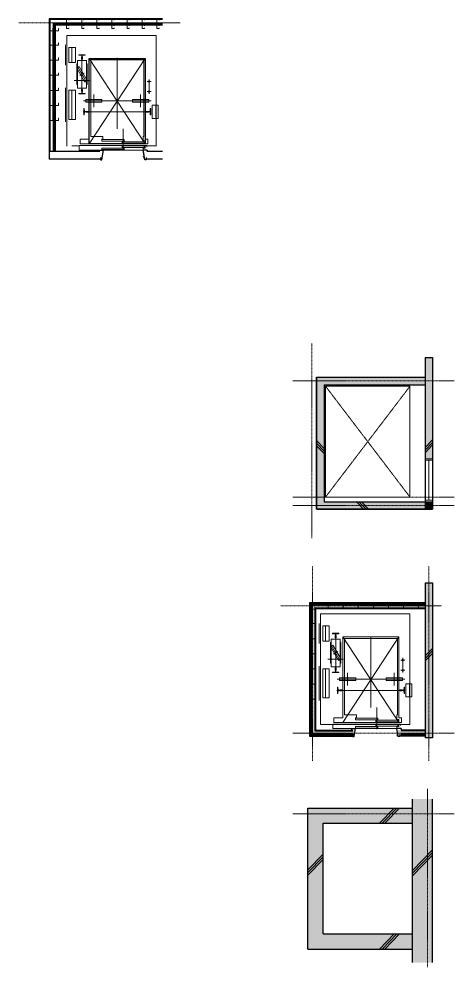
# Model space of a CAD drawing. Header units: millimetres. Extents: x -376000 to 292178, y -193032 to 188048.
# Drawn here: x -41255 to -32619, y 88765 to 107598 of the extents above; entities that cross this region are included whole.
import ezdxf

# ---------------------------------------------------------------- set-up
doc = ezdxf.new("R2010")
doc.units = ezdxf.units.MM
doc.header["$PDMODE"] = 1
doc.header["$PDSIZE"] = -2
doc.linetypes.add('ラインタイプ-6', pattern=[5.291531, 3.175, -1.058062, 0.352704, -0.705764])
for name, color, linetype, lineweight in [('00_一般', 7, 'Continuous', 5), ('07_文字・記号', 7, 'Continuous', 9), ('_塗（壁） (2D)', 7, 'Continuous', 5), ('_平面図(既存部) (2D)', 7, 'Continuous', 5), ('_平面図（新設） (2D)', 7, 'Continuous', 5), ('一般', 7, 'Continuous', 5)]:
    doc.layers.add(name, color=color, linetype=linetype, lineweight=lineweight)
for name, color, linetype, lineweight, true_color in [('02_0.25', 1, 'Continuous', 25, 0xff0000), ('03_0.15', 7, 'Continuous', 15, 0x990099), ('04_0.10', 7, 'Continuous', 9, 0x0099ff), ('06一点鎖線', 7, 'ラインタイプ-6', 9, 0x9999ff), ('08_ハッチ・色', 7, 'Continuous', 5, 0x888888)]:
    doc.layers.add(name, color=color, linetype=linetype, lineweight=lineweight, true_color=true_color)

# ---------------------------------------------------------------- blocks, each defined once
blk = doc.blocks.new('グループ-288')
at = {"layer": '08_ハッチ・色', "color": 160}
for points in [[(-33194, 95998), (-35485, 95998), (-33194, 95879), (-35485, 95879)], [(-35485, 95879), (-35485, 93469), (-35369, 95879), (-35369, 93469)], [(-34602, 93353), (-35485, 93353), (-34574, 93469), (-35485, 93469)], [(-33729, 93353), (-33194, 93352), (-33748, 93470), (-33194, 93469)]]:
    blk.add_solid(points, dxfattribs=at)
blk = doc.blocks.new('塗（壁） (2D)')
at = {"layer": '02_0.25', "color": 253, "linetype": 'Continuous'}
blk.add_solid([(-33444, 88853), (-33044, 88853), (-33444, 92102), (-33044, 92102)], dxfattribs=at)
at = {"layer": '02_0.25', "color": 150, "linetype": 'Continuous', "true_color": 0x009dff}
for points in [[(-35519, 91622), (-33444, 91622), (-35519, 91922), (-33444, 91922)], [(-35519, 89122), (-35219, 89122), (-35519, 91622), (-35219, 91622)], [(-35229, 89122), (-33444, 89122), (-35229, 89422), (-33444, 89422)]]:
    blk.add_solid(points, dxfattribs=at)
at = {"layer": '08_ハッチ・色', "color": 253, "linetype": 'Continuous'}
for points in [[(-33194, 98862), (-33044, 98862), (-33194, 100872), (-33044, 100872)], [(-33194, 97858), (-33044, 97858), (-33194, 98008), (-33044, 98008)], [(-33194, 93319), (-33044, 93319), (-33194, 96394), (-33044, 96394)]]:
    blk.add_solid(points, dxfattribs=at)
at = {"layer": '08_ハッチ・色', "color": 150, "linetype": 'Continuous', "true_color": 0x009dff}
for points in [[(-35349, 97858), (-35199, 97858), (-35349, 100481), (-35199, 100481)], [(-35349, 100331), (-33194, 100331), (-35349, 100481), (-33194, 100481)], [(-35344, 97858), (-33194, 97858), (-35344, 98008), (-33194, 98008)]]:
    blk.add_solid(points, dxfattribs=at)
at = {"layer": '02_0.25', "color": 7}
blk.add_blockref('グループ-288', (0, 0), dxfattribs=at)
blk = doc.blocks.new('グループ-111')
at = {"layer": '03_0.15', "transparency": 33554687}
blk.add_line((-33119, 98833), (-33119, 98037), dxfattribs=at)
at = {"layer": '03_0.15', "flags": 128}
for points in [[(-33044, 98862), (-33044, 98833), (-33194, 98833), (-33194, 98862)], [(-33044, 98037), (-33044, 98008), (-33194, 98008), (-33194, 98037)]]:
    blk.add_lwpolyline(points, close=True, dxfattribs=at)
at = {"layer": '04_0.10', "transparency": 33554687}
for p, q in [((-33194, 98833), (-33194, 98037)), ((-33044, 98833), (-33044, 98037))]:
    blk.add_line(p, q, dxfattribs=at)
blk = doc.blocks.new('平面図(既存部) (2D)')
at = {"layer": '02_0.25'}
for p, q in [((-33193.728, 100872.067), (-33043.728, 100872.067)), ((-33193.728, 100872.067), (-33193.728, 97858.067)), ((-33043.728, 100872.067), (-33043.728, 97858.067)), ((-33193.728, 98008.067), (-33043.564, 98008.067)), ((-33193.728, 97858.067), (-33043.728, 97858.067)), ((-33193.728, 96394.452), (-33193.728, 93319.452)), ((-33193.728, 96394.452), (-33043.728, 96394.452)), ((-33043.728, 96394.452), (-33043.728, 93319.452)), ((-33043.728, 93319.452), (-33193.728, 93319.452)), ((-33443.728, 88852.677), (-33443.728, 92101.809)), ((-33043.728, 88852.677), (-33043.728, 92101.809))]:
    blk.add_line(p, q, dxfattribs=at)
at = {"layer": '02_0.25', "flags": 128}
blk.add_lwpolyline([(-35348.728, 100481.067), (-33193.728, 100481.067), (-33193.728, 97858.067), (-35348.728, 97858.067)], close=True, dxfattribs=at)
at = {"layer": '一般'}
for p, q in [((-33043.728, 99237.714), (-33193.728, 99083.353)), ((-33043.728, 99134.807), (-33193.728, 98980.446)), ((-33043.728, 99186.26), (-33190.903, 99034.807)), ((-33040.903, 95101.507), (-33190.903, 94947.146)), ((-33040.903, 95050.053), (-33190.903, 94895.692)), ((-33040.903, 94998.599), (-33190.903, 94844.238)), ((-33443.728, 90681.341), (-33043.728, 91092.971)), ((-33443.728, 90629.888), (-33043.728, 91041.517)), ((-33443.728, 90578.434), (-33043.728, 90990.063))]:
    blk.add_line(p, q, dxfattribs=at)
at = {"layer": '一般', "color": 7, "transparency": 33554687}
blk.add_blockref('グループ-111', (0, 0), dxfattribs=at)
blk = doc.blocks.new('グループ-548')
at = {"layer": '04_0.10'}
for p, q in [((-40328, 107082), (-40328, 106682)), ((-40204, 107033), (-40204, 106733))]:
    blk.add_line(p, q, dxfattribs=at)
at = {"layer": '04_0.10', "flags": 128}
blk.add_lwpolyline([(-40262, 106733), (-40134, 106733), (-40134, 107033), (-40262, 107033)], close=True, dxfattribs=at)
blk = doc.blocks.new('グループ-549')
at = {"layer": '00_一般'}
for p, q in [((-39640, 104812), (-39840, 104812)), ((-38730, 104812), (-38530, 104812))]:
    blk.add_line(p, q, dxfattribs=at)
at = {"layer": '00_一般', "flags": 128}
for points in [[(-39660, 104960), (-39660, 104993), (-39576, 104993), (-39609, 104802), (-39637, 104802), (-39637, 104847)], [(-38785, 104972), (-38755, 104802), (-38730, 104802), (-38730, 104842), (-38730, 104842), (-38730, 104842)]]:
    blk.add_lwpolyline(points, dxfattribs=at)
at = {"layer": '04_0.10'}
for p, q in [((-40004, 106880), (-40004, 106116)), ((-39860, 105114), (-38748, 106814)), ((-39860, 106814), (-38748, 105114)), ((-39304, 105412), (-39304, 106824)), ((-40094, 106654), (-39914, 106343)), ((-39960, 106524), (-40047, 106474)), ((-38632, 106354), (-38712, 106354)), ((-38672, 106398), (-38672, 106108)), ((-39767, 106100), (-39767, 105847)), ((-38840, 106100), (-38840, 105847)), ((-38632, 106154), (-38712, 106154)), ((-39977, 105974), (-38630, 105974)), ((-39978, 105754), (-38628, 105754)), ((-39188, 104982), (-39188, 105412)), ((-40204, 105074), (-40062, 105074)), ((-38718, 105074), (-38538, 105074))]:
    blk.add_line(p, q, dxfattribs=at)
at = {"layer": '04_0.10', "flags": 128}
for points in [[(-40000, 106843), (-40000, 106876), (-39940, 106880), (-39940, 106887), (-40067, 106887), (-40067, 106880), (-40008, 106876), (-40008, 106843), (-40011, 106843), (-40011, 106798), (-39996, 106798), (-39996, 106843)], [(-40038, 105114), (-40038, 105210), (-39860, 105210), (-39860, 106814), (-38748, 106814), (-38748, 105210), (-38698, 105210), (-38698, 105114)], [(-40109, 106622), (-39949, 106345), (-39898, 106375), (-40058, 106652)], [(-40094, 106774), (-40094, 106224), (-39914, 106224), (-39914, 106774)], [(-40008, 106154), (-40008, 106121), (-40067, 106118), (-40067, 106110), (-39940, 106110), (-39940, 106118), (-40000, 106121), (-40000, 106154), (-39996, 106154), (-39996, 106198), (-40011, 106198), (-40011, 106154)], [(-39927, 106000), (-39927, 105947), (-39607, 105947), (-39607, 106000)], [(-39000, 106000), (-39000, 105947), (-38680, 105947), (-38680, 106000)], [(-39923, 105758), (-39956, 105758), (-39960, 105817), (-39967, 105817), (-39967, 105690), (-39960, 105690), (-39956, 105750), (-39923, 105750), (-39923, 105746), (-39878, 105746), (-39878, 105761), (-39923, 105761)], [(-38684, 105750), (-38651, 105750), (-38648, 105690), (-38640, 105690), (-38640, 105817), (-38648, 105817), (-38651, 105758), (-38684, 105758), (-38684, 105761), (-38728, 105761), (-38728, 105746), (-38684, 105746)], [(-39608, 105200), (-39608, 105170), (-39168, 105170), (-39168, 105200)], [(-39208, 105160), (-39208, 105130), (-38768, 105130), (-38768, 105160)], [(-39608, 105034), (-39608, 105004), (-39168, 105004), (-39168, 105034)], [(-39208, 105074), (-39208, 105044), (-38768, 105044), (-38768, 105074)]]:
    blk.add_lwpolyline(points, close=True, dxfattribs=at)
for points in [[(-39828, 105264), (-39828, 106784), (-38778, 106784), (-38778, 105264)], [(-40094, 106704), (-40108, 106704), (-40108, 106294), (-40094, 106294)], [(-39914, 106704), (-39898, 106704), (-39898, 106294), (-39914, 106294)], [(-39828, 105264), (-39588, 105264), (-39588, 105264), (-39588, 105210), (-39618, 105210)], [(-38778, 105264), (-38788, 105264), (-38788, 105174), (-38748, 105174), (-38748, 105114)], [(-38718, 105054), (-38718, 105084), (-40062, 105084), (-40062, 104992), (-38788, 104992), (-38788, 105034), (-38748, 105034), (-38748, 105084)]]:
    blk.add_lwpolyline(points, dxfattribs=at)
at = {"layer": '04_0.10'}
for centre in [(-38672, 106354), (-38672, 106154)]:
    blk.add_circle(centre, 15, dxfattribs=at)
blk = doc.blocks.new('グループ-550')
at = {"layer": '00_一般'}
blk.add_line((-38785, 104846), (-38788, 104867), dxfattribs=at)
at = {"layer": '04_0.10'}
for p, q in [((-40328, 106232), (-40328, 105552)), ((-40158, 106372), (-39848, 106372)), ((-40204, 106182), (-40204, 105602)), ((-38538, 105883), (-38538, 105623)), ((-40328, 104963), (-40204, 104963))]:
    blk.add_line(p, q, dxfattribs=at)
at = {"layer": '04_0.10', "flags": 128}
for points in [[(-40262, 106183), (-40262, 105603), (-40134, 105603), (-40134, 106183)], [(-38608, 105883), (-38608, 105623), (-38495, 105623), (-38495, 105883)]]:
    blk.add_lwpolyline(points, close=True, dxfattribs=at)
at = {"layer": '04_0.10'}
for name in ['グループ-548', 'グループ-549']:
    blk.add_blockref(name, (0, 0), dxfattribs=at)
blk = doc.blocks.new('グループ-551')
at = {"layer": '02_0.25'}
for p, q in [((-38405, 107598), (-40657, 107598)), ((-40657, 107598), (-40657, 104962)), ((-38405, 107585), (-40645, 107585)), ((-40645, 107585), (-40645, 104962)), ((-38405, 107515), (-40575, 107515)), ((-40575, 107515), (-40575, 104962)), ((-38405, 107495), (-40555, 107495)), ((-40555, 107495), (-40555, 104962)), ((-38405, 107474), (-40534, 107474)), ((-40534, 107474), (-40534, 104962)), ((-40657, 104962), (-40657, 104812)), ((-39660, 104962), (-40655, 104962)), ((-39660, 104992), (-39576, 104992)), ((-39660, 104992), (-39660, 104960)), ((-39609, 104802), (-39576, 104993)), ((-38758, 104802), (-38792, 104993)), ((-38707, 104992), (-38791, 104992)), ((-38707, 104992), (-38707, 104960)), ((-38405, 104962), (-38707, 104962)), ((-39637, 104812), (-40655, 104812)), ((-39637, 104847), (-39637, 104802)), ((-39637, 104802), (-39609, 104802)), ((-38730, 104802), (-38758, 104802)), ((-38730, 104847), (-38730, 104802)), ((-38405, 104812), (-38730, 104812))]:
    blk.add_line(p, q, dxfattribs=at)
at = {"layer": '02_0.25', "flags": 128}
blk.add_lwpolyline([(-39860, 106814), (-38748, 106814), (-38748, 105114), (-39860, 105114)], close=True, dxfattribs=at)
at = {"layer": '03_0.15', "flags": 128}
for points in [[(-40265, 107530), (-40265, 107520), (-40310, 107520), (-40310, 107585), (-40265, 107585), (-40265, 107575)], [(-39965, 107530), (-39965, 107520), (-40010, 107520), (-40010, 107585), (-39965, 107585), (-39965, 107575)], [(-39665, 107530), (-39665, 107520), (-39710, 107520), (-39710, 107585), (-39665, 107585), (-39665, 107575)], [(-39365, 107530), (-39365, 107520), (-39410, 107520), (-39410, 107585), (-39365, 107585), (-39365, 107575)], [(-39065, 107530), (-39065, 107520), (-39110, 107520), (-39110, 107585), (-39065, 107585), (-39065, 107575)], [(-38765, 107530), (-38765, 107520), (-38810, 107520), (-38810, 107585), (-38765, 107585), (-38765, 107575)], [(-38472, 107530), (-38472, 107520), (-38517, 107520), (-38517, 107585), (-38472, 107585), (-38472, 107575)], [(-40590, 107409), (-40580, 107409), (-40580, 107364), (-40645, 107364), (-40645, 107409), (-40635, 107409)], [(-40479, 107409), (-40469, 107409), (-40469, 107364), (-40534, 107364), (-40534, 107409), (-40524, 107409)], [(-40265, 107419), (-40265, 107409), (-40310, 107409), (-40310, 107474), (-40265, 107474), (-40265, 107464)], [(-39965, 107419), (-39965, 107409), (-40010, 107409), (-40010, 107474), (-39965, 107474), (-39965, 107464)], [(-39665, 107419), (-39665, 107409), (-39710, 107409), (-39710, 107474), (-39665, 107474), (-39665, 107464)], [(-39365, 107419), (-39365, 107409), (-39410, 107409), (-39410, 107474), (-39365, 107474), (-39365, 107464)], [(-39065, 107419), (-39065, 107409), (-39110, 107409), (-39110, 107474), (-39065, 107474), (-39065, 107464)], [(-38765, 107419), (-38765, 107409), (-38810, 107409), (-38810, 107474), (-38765, 107474), (-38765, 107464)], [(-38472, 107419), (-38472, 107409), (-38517, 107409), (-38517, 107474), (-38472, 107474), (-38472, 107464)], [(-40590, 107124), (-40580, 107124), (-40580, 107079), (-40645, 107079), (-40645, 107124), (-40635, 107124)], [(-40479, 107124), (-40469, 107124), (-40469, 107079), (-40534, 107079), (-40534, 107124), (-40524, 107124)], [(-40590, 106824), (-40580, 106824), (-40580, 106779), (-40645, 106779), (-40645, 106824), (-40635, 106824)], [(-40479, 106824), (-40469, 106824), (-40469, 106779), (-40534, 106779), (-40534, 106824), (-40524, 106824)], [(-40590, 106524), (-40580, 106524), (-40580, 106479), (-40645, 106479), (-40645, 106524), (-40635, 106524)], [(-40479, 106524), (-40469, 106524), (-40469, 106479), (-40534, 106479), (-40534, 106524), (-40524, 106524)], [(-40590, 106224), (-40580, 106224), (-40580, 106179), (-40645, 106179), (-40645, 106224), (-40635, 106224)], [(-40479, 106224), (-40469, 106224), (-40469, 106179), (-40534, 106179), (-40534, 106224), (-40524, 106224)], [(-40590, 105924), (-40580, 105924), (-40580, 105879), (-40645, 105879), (-40645, 105924), (-40635, 105924)], [(-40479, 105924), (-40469, 105924), (-40469, 105879), (-40534, 105879), (-40534, 105924), (-40524, 105924)], [(-40590, 105624), (-40580, 105624), (-40580, 105579), (-40645, 105579), (-40645, 105624), (-40635, 105624)], [(-40479, 105624), (-40469, 105624), (-40469, 105579), (-40534, 105579), (-40534, 105624), (-40524, 105624)]]:
    blk.add_lwpolyline(points, dxfattribs=at)
at = {"layer": '04_0.10'}
for p, q in [((-40582, 105584), (-40582, 107359)), ((-40305, 107522), (-38530, 107522)), ((-40305, 107272), (-40305, 105072)), ((-40305, 107272), (-38530, 107272)), ((-40305, 107272), (-38530, 107272)), ((-38530, 107272), (-38530, 105072))]:
    blk.add_line(p, q, dxfattribs=at)
at = {"layer": '06一点鎖線'}
blk.add_line((-41255, 107522), (-38055, 107522), dxfattribs=at)
at = {"layer": '04_0.10'}
blk.add_blockref('グループ-550', (0, 0), dxfattribs=at)
blk = doc.blocks.new('グループ-115')
at = {"layer": '04_0.10'}
for p, q in [((-609, 692), (-609, 292)), ((-484, 642), (-484, 342))]:
    blk.add_line(p, q, dxfattribs=at)
at = {"layer": '04_0.10', "flags": 128}
blk.add_lwpolyline([(-542, 342), (-414, 342), (-414, 642), (-542, 642)], close=True, dxfattribs=at)
blk = doc.blocks.new('グループ-116')
at = {"layer": '04_0.10'}
for p, q in [((-284, 490), (-284, -274)), ((-140, -1278), (972, 424)), ((-140, 424), (972, -1278)), ((416, -980), (416, 434)), ((-374, 263), (-194, -48)), ((-240, 132), (-327, 82)), ((1048, 8), (1048, -282)), ((1088, -38), (1008, -38)), ((-47, -291), (-47, -544)), ((880, -291), (880, -544)), ((1088, -238), (1008, -238)), ((-257, -418), (1090, -418)), ((-259, -638), (1091, -638)), ((531, -1408), (531, -980)), ((-484, -1318), (-343, -1318)), ((1001, -1318), (1181, -1318))]:
    blk.add_line(p, q, dxfattribs=at)
at = {"layer": '04_0.10', "flags": 128}
for points in [[(-374, 382), (-374, -168), (-194, -168), (-194, 382)], [(-280, 452), (-280, 485), (-220, 488), (-220, 496), (-347, 496), (-347, 488), (-288, 485), (-288, 452), (-292, 452), (-292, 408), (-276, 408), (-276, 452)], [(-319, -1278), (-319, -1182), (-140, -1182), (-140, 424), (972, 424), (972, -1182), (1022, -1182), (1022, -1278)], [(-390, 231), (-230, -46), (-178, -16), (-338, 261)], [(-288, -237), (-288, -270), (-347, -274), (-347, -281), (-220, -281), (-220, -274), (-280, -270), (-280, -237), (-276, -237), (-276, -192), (-292, -192), (-292, -237)], [(-207, -391), (-207, -444), (113, -444), (113, -391)], [(720, -391), (720, -444), (1040, -444), (1040, -391)], [(-203, -634), (-236, -634), (-240, -574), (-248, -574), (-248, -701), (-240, -701), (-236, -642), (-203, -642), (-203, -645), (-159, -645), (-159, -630), (-203, -630)], [(1036, -642), (1069, -642), (1072, -701), (1080, -701), (1080, -574), (1072, -574), (1069, -634), (1036, -634), (1036, -630), (991, -630), (991, -645), (1036, -645)], [(111, -1192), (111, -1222), (551, -1222), (551, -1192)], [(511, -1232), (511, -1262), (951, -1262), (951, -1232)], [(511, -1318), (511, -1348), (951, -1348), (951, -1318)], [(111, -1358), (111, -1388), (551, -1388), (551, -1358)]]:
    blk.add_lwpolyline(points, close=True, dxfattribs=at)
for points in [[(-109, -1126), (-109, 394), (941, 394), (941, -1126)], [(-374, 312), (-389, 312), (-389, -98), (-374, -98)], [(-194, 312), (-179, 312), (-179, -98), (-194, -98)], [(-109, -1126), (131, -1126), (131, -1126), (131, -1182), (101, -1182)], [(941, -1126), (931, -1126), (931, -1218), (971, -1218), (971, -1278)], [(1001, -1338), (1001, -1308), (-343, -1308), (-343, -1398), (931, -1398), (931, -1358), (971, -1358), (971, -1308)]]:
    blk.add_lwpolyline(points, dxfattribs=at)
at = {"layer": '04_0.10'}
for centre in [(1048, -38), (1048, -238)]:
    blk.add_circle(centre, 15, dxfattribs=at)
blk = doc.blocks.new('グループ-117')
at = {"layer": '00_一般'}
blk.add_line((935, -1544), (931, -1524), dxfattribs=at)
at = {"layer": '04_0.10'}
for p, q in [((-609, -158), (-609, -838)), ((-439, -18), (-129, -18)), ((-484, -209), (-484, -789)), ((1181, -508), (1181, -768)), ((-609, -1428), (-484, -1428))]:
    blk.add_line(p, q, dxfattribs=at)
at = {"layer": '04_0.10', "flags": 128}
for points in [[(-542, -208), (-542, -788), (-414, -788), (-414, -208)], [(1111, -508), (1111, -768), (1225, -768), (1225, -508)]]:
    blk.add_lwpolyline(points, close=True, dxfattribs=at)
at = {"layer": '04_0.10'}
for name in ['グループ-115', 'グループ-116']:
    blk.add_blockref(name, (0, 0), dxfattribs=at)
blk = doc.blocks.new('シンボル-9 (2D)')
at = {"layer": '02_0.25'}
for p, q in [((1490, 1100), (-804, 1100)), ((-804, 1100), (-804, -1544)), ((1490, 1080), (-784, 1080)), ((-784, 1080), (-784, -1524)), ((1490, 1059), (-762, 1059)), ((-762, 1059), (-762, -1504)), ((1490, 994), (-698, 994)), ((-698, 994), (-698, -1441)), ((1490, 982), (-685, 982)), ((-685, 982), (-685, -1428)), ((-762, -1504), (56, -1504)), ((-698, -1441), (56, -1441)), ((-685, -1428), (56, -1428)), ((27, -1398), (111, -1398)), ((27, -1398), (27, -1431)), ((84, -1554), (111, -1398)), ((959, -1554), (931, -1398)), ((1016, -1398), (932, -1398)), ((1016, -1398), (1016, -1431)), ((1490, -1428), (1016, -1428)), ((1490, -1441), (1016, -1441)), ((1490, -1504), (1016, -1504)), ((-804, -1544), (56, -1544)), ((-784, -1524), (56, -1524)), ((56, -1510), (56, -1554)), ((56, -1554), (84, -1554)), ((987, -1554), (959, -1554)), ((987, -1510), (987, -1554)), ((1490, -1546), (987, -1546)), ((1490, -1524), (1016, -1524))]:
    blk.add_line(p, q, dxfattribs=at)
at = {"layer": '03_0.15', "flags": 128}
for points in [[(-708, 1018), (-698, 1018), (-698, 973), (-762, 973), (-762, 1018), (-752, 1018)], [(-391, 1004), (-391, 994), (-436, 994), (-436, 1059), (-391, 1059), (-391, 1049)], [(-91, 1004), (-91, 994), (-136, 994), (-136, 1059), (-91, 1059), (-91, 1049)], [(209, 1004), (209, 994), (164, 994), (164, 1059), (209, 1059), (209, 1049)], [(509, 1004), (509, 994), (464, 994), (464, 1059), (509, 1059), (509, 1049)], [(809, 1004), (809, 994), (764, 994), (764, 1059), (809, 1059), (809, 1049)], [(1109, 1004), (1109, 994), (1064, 994), (1064, 1059), (1109, 1059), (1109, 1049)], [(1402, 1004), (1402, 994), (1357, 994), (1357, 1059), (1402, 1059), (1402, 1049)], [(-708, 733), (-698, 733), (-698, 688), (-762, 688), (-762, 733), (-752, 733)], [(-708, 433), (-698, 433), (-698, 388), (-762, 388), (-762, 433), (-752, 433)], [(-708, 133), (-698, 133), (-698, 88), (-762, 88), (-762, 133), (-752, 133)], [(-708, -167), (-698, -167), (-698, -212), (-762, -212), (-762, -167), (-752, -167)], [(-708, -467), (-698, -467), (-698, -512), (-762, -512), (-762, -467), (-752, -467)], [(-708, -767), (-698, -767), (-698, -812), (-762, -812), (-762, -767), (-752, -767)]]:
    blk.add_lwpolyline(points, dxfattribs=at)
at = {"layer": '04_0.10', "flags": 128}
blk.add_lwpolyline([(-585, 882), (1190, 882), (1190, -1318), (-585, -1318)], close=True, dxfattribs=at)
at = {"layer": '06一点鎖線'}
blk.add_line((-1381, 1042), (1819, 1042), dxfattribs=at)
at = {"layer": '04_0.10'}
blk.add_blockref('グループ-117', (0, 0), dxfattribs=at)
blk = doc.blocks.new('平面図（新設） (2D)')
at = {"layer": '02_0.25'}
for p, q in [((-35348.728, 100481.067), (-35348.728, 97858.067)), ((-35348.728, 100481.067), (-33193.728, 100481.067)), ((-35198.728, 100331.067), (-35198.728, 98008.067)), ((-35198.728, 100331.067), (-33193.728, 100331.067)), ((-35193.728, 98008.067), (-33193.728, 98008.067)), ((-35343.728, 97858.067), (-33193.728, 97858.067)), ((-35518.728, 89121.809), (-35518.728, 91921.809)), ((-35518.728, 91921.809), (-33443.728, 91921.809)), ((-35218.728, 89421.809), (-35218.728, 91621.809)), ((-35218.728, 91621.809), (-33443.728, 91621.809)), ((-35218.728, 89421.809), (-33443.728, 89421.809)), ((-35518.728, 89121.809), (-33443.728, 89121.809))]:
    blk.add_line(p, q, dxfattribs=at)
at = {"layer": '04_0.10'}
for p, q in [((-35168.728, 100301.067), (-35168.728, 98101.067)), ((-33493.728, 100301.067), (-35168.728, 100301.067)), ((-33493.728, 100301.067), (-33493.728, 98101.067)), ((-35348.728, 99220.714), (-35198.728, 99066.353)), ((-35348.728, 99169.26), (-35201.554, 99017.807)), ((-35348.728, 99117.807), (-35198.728, 98963.446)), ((-33493.728, 98101.067), (-35168.728, 98101.067)), ((-34562.51, 98012.428), (-34412.51, 97858.067)), ((-34508.272, 98008.067), (-34361.097, 97856.613)), ((-34458.272, 98008.067), (-34308.272, 97853.706)), ((-34095.211, 91621.809), (-33803.687, 91921.809)), ((-34045.211, 91621.809), (-33753.687, 91921.809)), ((-33995.211, 91621.809), (-33703.687, 91921.809)), ((-35518.728, 90695.717), (-35218.728, 91004.438)), ((-35518.728, 90644.263), (-35218.728, 90952.985)), ((-35518.728, 90592.809), (-35218.728, 90901.531)), ((-34095.211, 89121.809), (-33803.687, 89421.809)), ((-34045.211, 89121.809), (-33753.687, 89421.809)), ((-33995.211, 89121.809), (-33703.687, 89421.809))]:
    blk.add_line(p, q, dxfattribs=at)
at = {"layer": '06一点鎖線'}
for p, q in [((-35443.728, 97284.574), (-35443.728, 101153.706)), ((-32618.728, 100406.067), (-35818.728, 100406.067)), ((-33493.728, 100301.067), (-35168.728, 98101.067)), ((-33493.728, 98101.067), (-35168.728, 100301.067)), ((-32618.728, 98101.067), (-35818.728, 98101.067)), ((-32618.728, 97933.067), (-35818.728, 97933.067)), ((-35426.728, 92857.677), (-35426.728, 96726.809)), ((-33118.728, 92857.677), (-33118.728, 96726.809)), ((-32618.728, 93411.708), (-35818.728, 93411.708)), ((-33143.728, 88764.559), (-33143.728, 92306.809)), ((-32618.728, 91806.809), (-35818.728, 91806.809))]:
    blk.add_line(p, q, dxfattribs=at)
at = {"layer": '07_文字・記号'}
blk.add_point((-34443.728, 94568.017), dxfattribs=at)
at = {"layer": '02_0.25', "color": 7}
blk.add_blockref('シンボル-9 (2D)', (-34683.728, 94897.952), dxfattribs=at)
at = {"layer": '08_ハッチ・色'}
blk.add_blockref('グループ-551', (0, 0), dxfattribs=at)

msp = doc.modelspace()

# ---------------------------------------------------------------- block references
at = {"layer": '_塗（壁） (2D)'}
msp.add_blockref('塗（壁） (2D)', (0, 0), dxfattribs=at)

# ---------------------------------------------------------------- next in the draw order: block references
at = {"layer": '_平面図(既存部) (2D)'}
msp.add_blockref('平面図(既存部) (2D)', (0, 0), dxfattribs=at)

# ---------------------------------------------------------------- next in the draw order: block references
at = {"layer": '_平面図（新設） (2D)'}
msp.add_blockref('平面図（新設） (2D)', (0, 0), dxfattribs=at)

doc.saveas('drawing.dxf')
